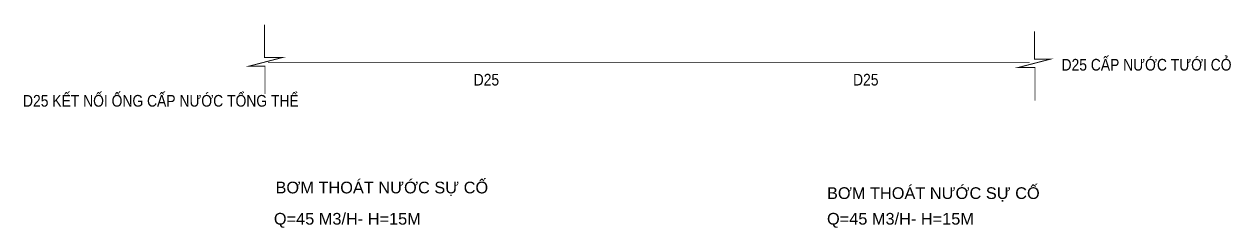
# Model space of a CAD drawing. Header units: millimetres. Extents: x -294625 to 2136527, y -251383 to 128331.
# Drawn here: x 2084871 to 2136527, y -225551 to -216847 of the extents above; entities that cross this region are included whole.
import ezdxf
from ezdxf.lldxf.tags import DXFTag

# ---------------------------------------------------------------- set-up
doc = ezdxf.new("R2010")
doc.units = ezdxf.units.MM
doc.linetypes.add('CONTINOUS', pattern=[0])
for name, color, linetype, lineweight in [('00-N-4-NUOC LANH', 4, 'NU-NUOC LANH', 40), ('00-N-TEXT', 7, 'CONTINOUS', 9), ('N3-NOTE', 11, 'Continuous', 13)]:
    doc.layers.add(name, color=color, linetype=linetype, lineweight=lineweight)
doc.styles.add('NU-ARIAL', font='arial.ttf')
doc.styles.add('P-ARIAL', font='arial.ttf', dxfattribs={"height": 3})
doc.styles.add('TXT', font='txt.shx')
tags = doc.linetypes.add('NU-NUOC LANH', pattern='A,0.6,-0.4,["CW",TXT,S=0.2,R=0,X=-0.25,Y=-0.1],-0.25', length=1.25).pattern_tags.tags
tags[6] = DXFTag(74, 10)

msp = doc.modelspace()

# ---------------------------------------------------------------- linework, layer by layer
at = {"layer": '00-N-4-NUOC LANH', "ltscale": 1500, "const_width": 30}
for points in [[(2095307.3, -218496.4), (2110365.1, -218496.4)], [(2110365.1, -218496.4), (2127918.2, -218496.4), (2127918.2, -218496.4)]]:
    msp.add_lwpolyline(points, dxfattribs=at)
at = {"layer": 'N3-NOTE', "const_width": 40}
for points in [[(2095165.8, -216866.9), (2095165.8, -218277.1), (2095904.1, -218277.1), (2094514, -218637.9), (2095181.5, -218637.9), (2095181.5, -219833.3)], [(2128141.8, -220114.6), (2128141.8, -218704.3), (2127403.5, -218704.3), (2128793.6, -218343.5), (2128126.1, -218343.5), (2128126.1, -217148.2)]]:
    msp.add_lwpolyline(points, dxfattribs=at)

# ---------------------------------------------------------------- texts
at = {"layer": '00-N-TEXT', "color": 7, "style": 'NU-ARIAL', "width": 0.85}
for s, p in [('D25 CẤP NƯỚC TƯỚI CỎ', (2129278.5, -218831.4)), ('D25 ', (2104114.7, -219470.3)), ('D25 ', (2120354, -219470.3)), ('D25 KẾT NỐI ỐNG CẤP NƯỚC TỔNG THỂ', (2084822.3, -220372.9))]:
    msp.add_text(s, height=500, dxfattribs=at).set_placement(p)
at = {"layer": '00-N-TEXT', "color": 2, "style": 'P-ARIAL'}
for s, p in [('BƠM THOÁT NƯỚC SỰ CỐ', (2095631, -224078.8)), ('BƠM THOÁT NƯỚC SỰ CỐ', (2119239.3, -224318.2)), ('Q=45 M3/H- H=15M', (2095561.8, -225414)), ('Q=45 M3/H- H=15M', (2119239.3, -225414))]:
    msp.add_text(s, height=500, dxfattribs=at).set_placement(p)

doc.saveas('drawing.dxf')
